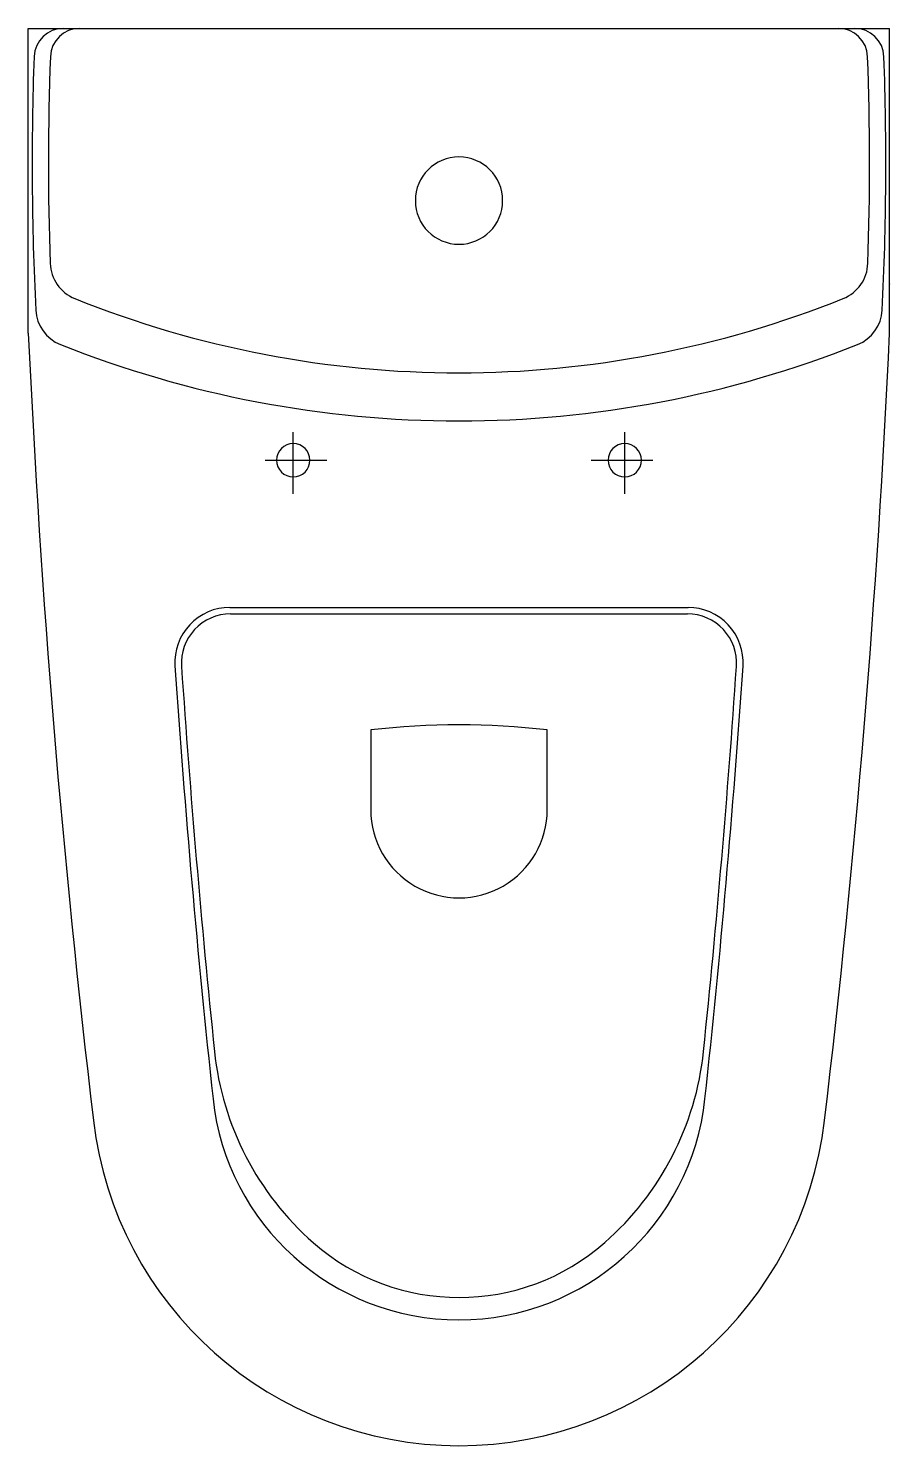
# Model space of a CAD drawing. Extents: x -365.27 to -364.88, y 231.728 to 232.37.
import ezdxf

# ---------------------------------------------------------------- set-up
doc = ezdxf.new("R2010")
doc.units = 0
doc.header["$LTSCALE"] = 0.279494
doc.header["$MEASUREMENT"] = 0
doc.linetypes.add('AXES', pattern=[0.54, 0.3, -0.08, 0.08, -0.08])
doc.linetypes.add('CONTINU', pattern=[0])
doc.layers.get('0').update_dxf_attribs({"linetype": 'CONTINUOUS'})
doc.layers.add('DECA_EIXOS', color=5, linetype='AXES')

msp = doc.modelspace()

# ---------------------------------------------------------------- linework, layer by layer
at = {"linetype": 'CONTINU'}
for points in [[(-365.26951, 232.23191), (-365.26951, 232.36988)], [(-365.26951, 232.36988), (-364.87951, 232.36988)], [(-364.87951, 232.23191), (-364.87951, 232.36988)], [(-365.1782, 232.10778), (-364.97081, 232.10778)], [(-365.17799, 232.10482), (-364.97102, 232.10482)], [(-365.11445, 232.05236), (-365.11444, 232.01624)], [(-365.03457, 232.0163), (-365.03456, 232.05236)]]:
    msp.add_lwpolyline(points, dxfattribs=at)
for points in [[(-365.25361, 232.36988, 0.403692), (-365.26692, 232.35712)], [(-365.24622, 232.36988, 0.403629), (-365.25953, 232.35704)], [(-364.88948, 232.35704, 0.403626), (-364.90279, 232.36988)], [(-364.88209, 232.35704, 0.403692), (-364.8954, 232.36988)], [(-365.26692, 232.35712, 0.021553), (-365.26612, 232.24236)], [(-365.25953, 232.35704, 0.017657), (-365.25962, 232.26348)], [(-364.88938, 232.26356, 0.017656), (-364.88948, 232.35704)], [(-364.88289, 232.24236, 0.021524), (-364.88209, 232.35704)], [(-365.07451, 232.31169, 1), (-365.07451, 232.27216)], [(-365.07451, 232.27216, 1), (-365.07451, 232.31169)], [(-365.25962, 232.26348, 0.296932), (-365.24849, 232.2476)], [(-364.90052, 232.2476, 0.299877), (-364.88938, 232.26356)], [(-364.87952, 232.25366, 0.00993), (-364.8795, 232.25437)], [(-365.24849, 232.2476, 0.193299), (-364.90052, 232.2476)], [(-365.26612, 232.24236, 0.293664), (-365.25497, 232.22675)], [(-364.89404, 232.22675, 0.293669), (-364.88289, 232.24236)], [(-365.26951, 232.23191, 0.01792), (-365.24004, 231.87548)], [(-364.90897, 231.87548, 0.01792), (-364.87951, 232.23191)], [(-365.25497, 232.22675, 0.191437), (-364.89404, 232.22675)], [(-365.14957, 232.18197, 1), (-365.14957, 232.16686)], [(-365.14957, 232.16686, 1), (-365.14957, 232.18197)], [(-364.99944, 232.18197, 1), (-364.99944, 232.16686)], [(-364.99944, 232.16686, 1), (-364.99944, 232.18197)], [(-365.1782, 232.10778, 0.434189), (-365.2031, 232.08129)], [(-364.94591, 232.08117, 0.434188), (-364.97081, 232.10778)], [(-365.17799, 232.10482, 0.434204), (-365.20015, 232.08111)], [(-364.94886, 232.08111, 0.434204), (-364.97102, 232.10482)], [(-365.2031, 232.08129, 0.009981), (-365.18589, 231.88531)], [(-365.20015, 232.08111, 0.008868), (-365.18521, 231.90677)], [(-364.9638, 231.90677, 0.008868), (-364.94886, 232.08111)], [(-364.96312, 231.88531, 0.009959), (-364.94591, 232.08117)], [(-365.03456, 232.05236, 0.056674), (-365.11445, 232.05236)], [(-365.11444, 232.01624, 1.000486), (-365.03457, 232.0163)], [(-365.18521, 231.90677, 0.189449), (-365.14039, 231.8202)], [(-365.00852, 231.82029, 0.189449), (-364.9638, 231.90677)], [(-365.18589, 231.88531, 0.897852), (-364.96312, 231.88531)], [(-365.24004, 231.87548, 0.888707), (-364.90897, 231.87548)], [(-365.14039, 231.8202, 0.376173), (-365.00852, 231.82029)]]:
    msp.add_lwpolyline(points, format="xyb", dxfattribs=at)
at = {"layer": 'DECA_EIXOS'}
for points in [[(-365.14957, 232.15923), (-365.14957, 232.18718)], [(-364.99944, 232.15923), (-364.99944, 232.18718)], [(-365.16234, 232.17442), (-365.13439, 232.17442)], [(-365.01462, 232.17442), (-364.98667, 232.17442)]]:
    msp.add_lwpolyline(points, dxfattribs=at)

doc.saveas('drawing.dxf')
